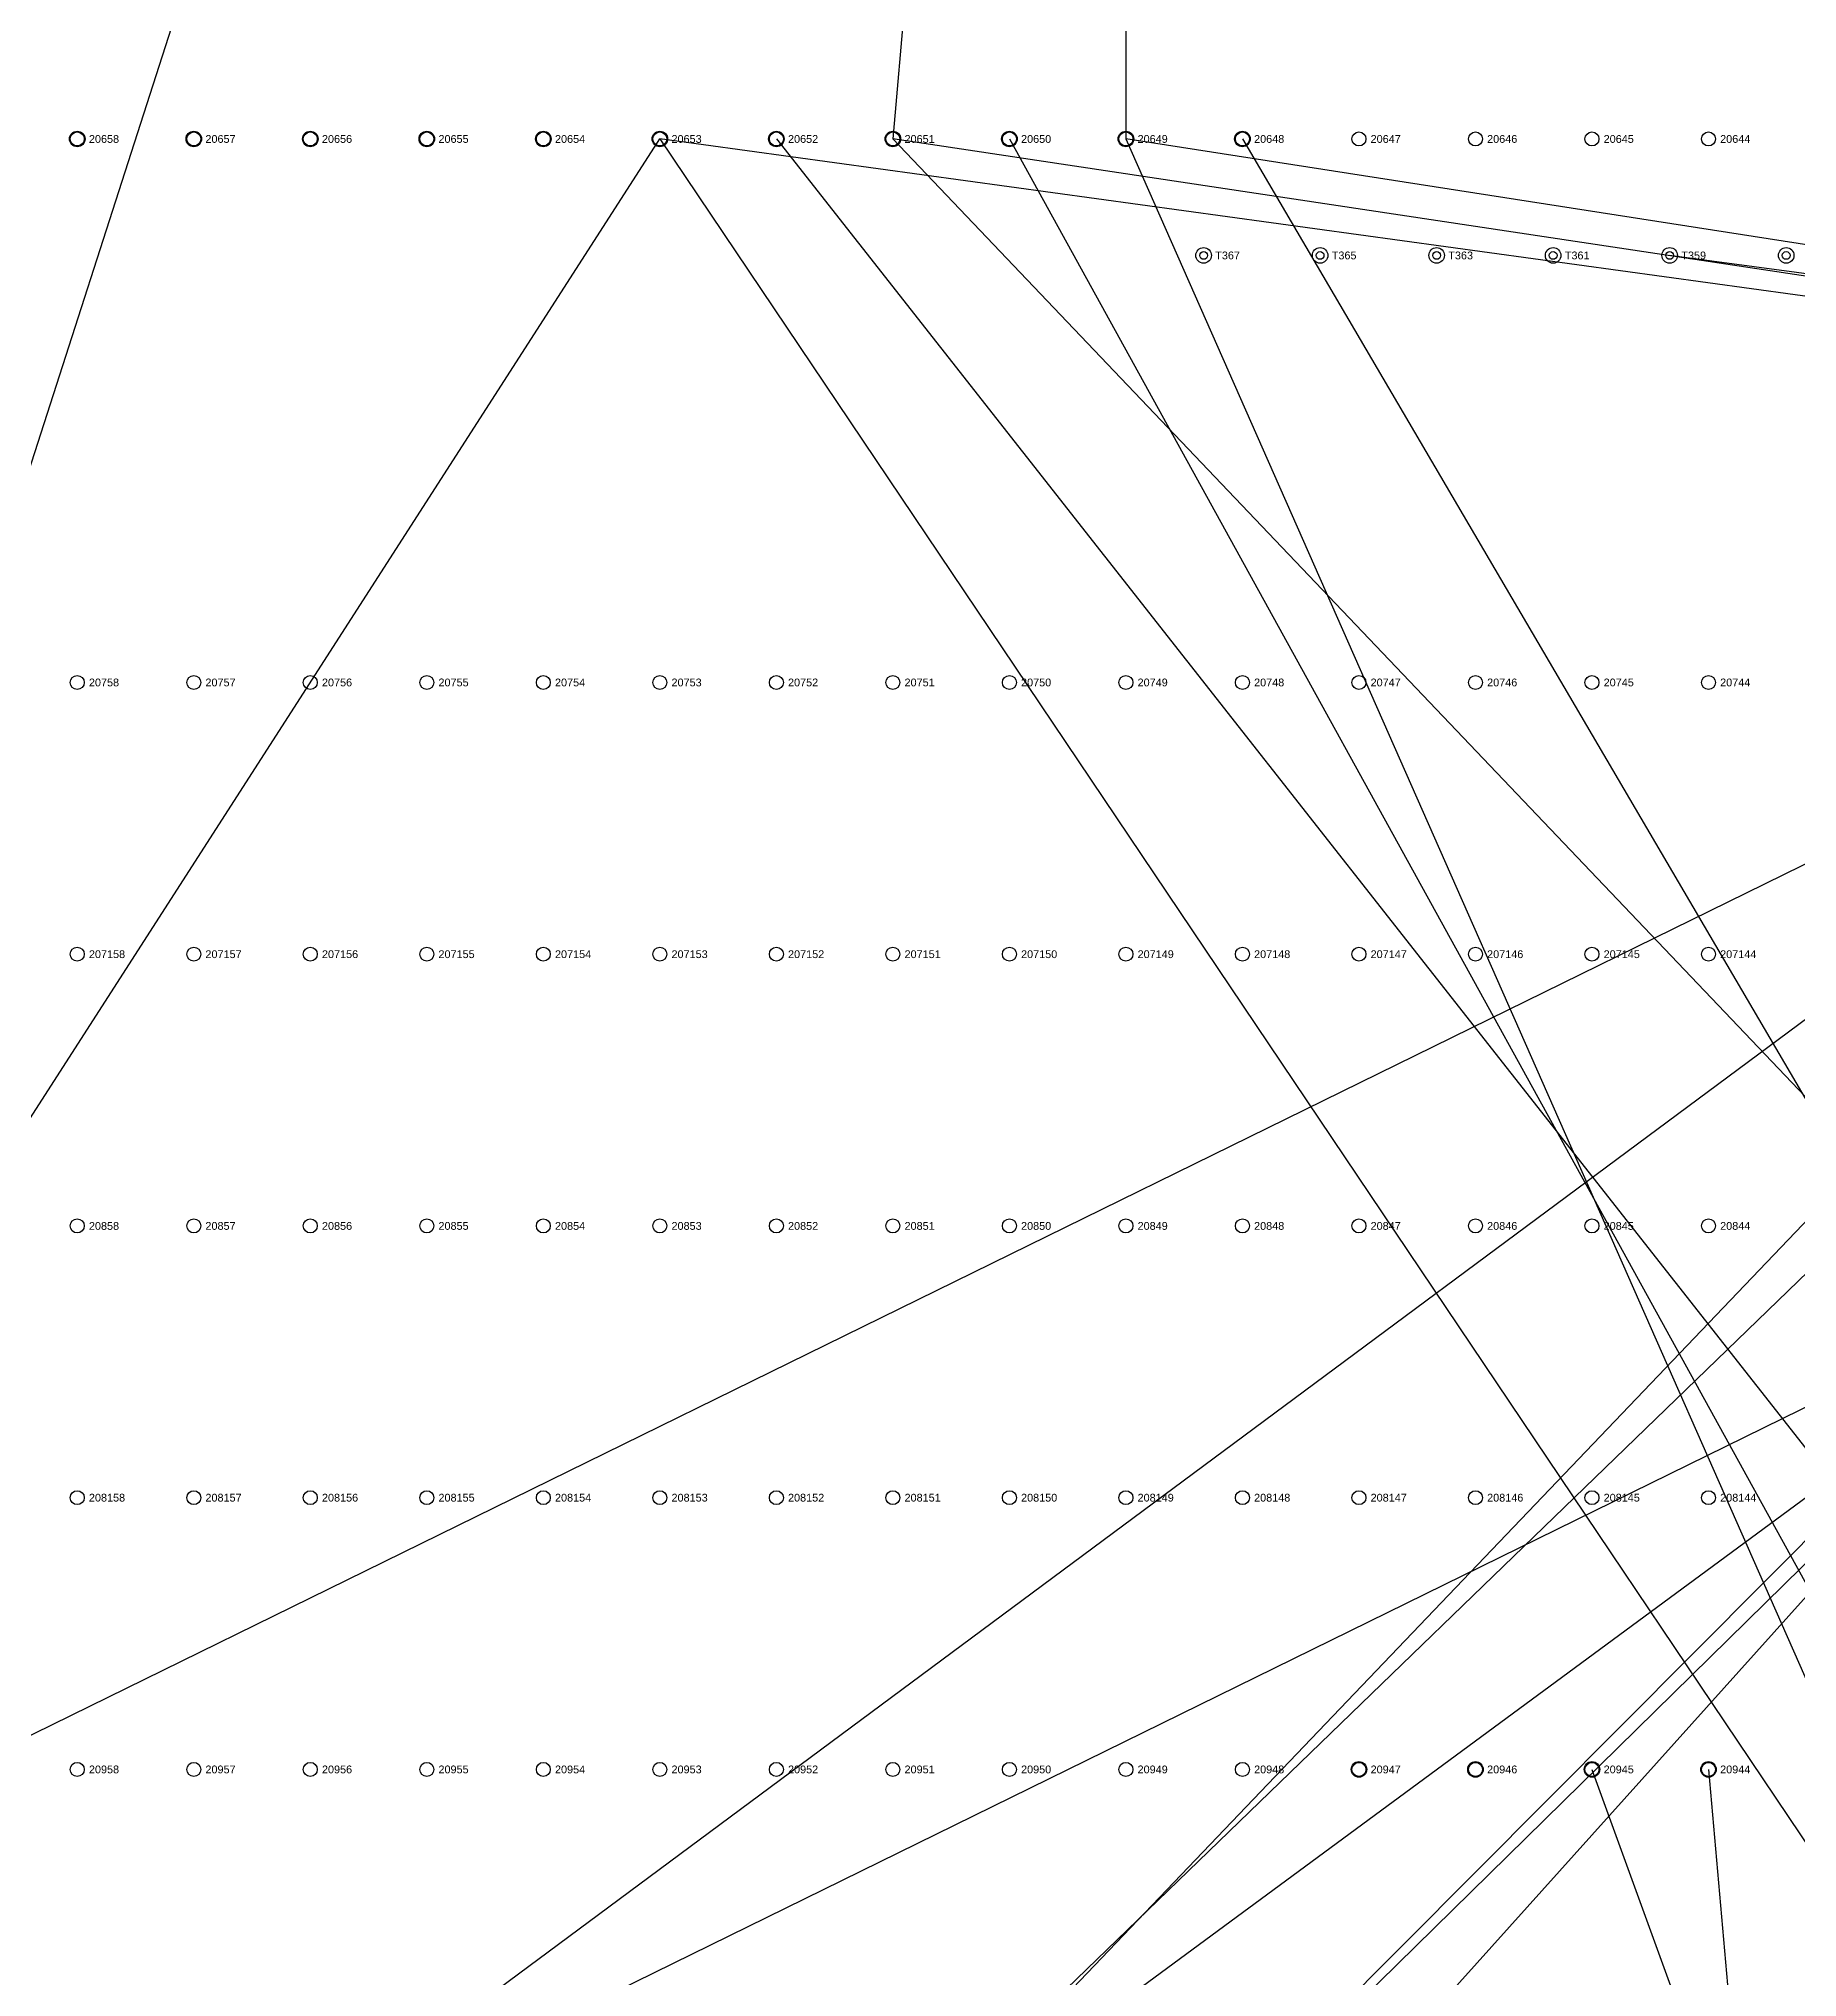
# Model space of a CAD drawing. Extents: x -5 to 376, y -217 to 241.
# Drawn here: x 124.8 to 182.3, y 58.5 to 122 of the extents above; entities that cross this region are included whole.
import ezdxf

# ---------------------------------------------------------------- set-up
doc = ezdxf.new("R2010")
doc.units = 0
for name, color, linetype in [('BOTTOM_TRANSFER', 2, 'CONTINUOUS'), ('BOTTOM_TRANSFER_LABEL', 50, 'CONTINUOUS'), ('BOTTOM_WIRES_BLACK', 250, 'CONTINUOUS'), ('BOTTOM_WIRES_BLUE', 5, 'CONTINUOUS'), ('BOTTOM_WIRES_RED', 10, 'CONTINUOUS'), ('FIXTURE_INTERFACE_PIN', 4, 'CONTINUOUS'), ('TESTER_INTERFACE_PIN', 144, 'CONTINUOUS'), ('TESTER_INTERFACE_PIN_LABEL', 144, 'CONTINUOUS'), ('TOP_TRANSFER', 2, 'CONTINUOUS'), ('TOP_TRANSFER_LABEL', 50, 'CONTINUOUS')]:
    doc.layers.add(name, color=color, linetype=linetype)
doc.styles.get("Standard").update_dxf_attribs({"font": 'arial.ttf'})

msp = doc.modelspace()

# ---------------------------------------------------------------- linework, layer by layer
at = {"layer": 'BOTTOM_TRANSFER'}
for centre in [(162.84194, 114.8715), (166.65194, 114.8715), (170.46194, 114.8715), (174.27194, 114.8715), (178.08194, 114.8715), (181.89194, 114.8715)]:
    msp.add_circle(centre, 0.254, dxfattribs=at)
at = {"layer": 'BOTTOM_WIRES_BLACK'}
for p, q in [((122.20194, 100.9015), (156.49194, 207.5815)), ((316.51194, 207.5815), (149.48408, 39.59606)), ((320.32194, 207.5815), (149.48408, 39.59606)), ((160.30194, 207.5815), (152.68194, 118.6815)), ((305.08194, 207.5815), (154.95016, 40.24122)), ((160.30194, 207.5815), (160.30194, 118.6815)), ((122.20194, 83.1215), (145.06194, 118.6815)), ((274.60194, 100.9015), (145.06194, 118.6815)), ((145.06194, 118.6815), (236.47654, -17.32026)), ((270.79194, 100.9015), (152.68194, 118.6815)), ((152.68194, 118.6815), (236.47654, 30.68066)), ((160.30194, 118.6815), (194.92976, 40.20566)), ((274.60194, 100.9015), (160.30194, 118.6815)), ((122.20194, 65.3415), (194.59194, 100.9015)), ((122.20194, 47.5615), (194.59194, 83.1215)), ((122.20194, 29.7815), (194.59194, 83.1215))]:
    msp.add_line(p, q, dxfattribs=at)
at = {"layer": 'BOTTOM_WIRES_BLUE'}
for p, q in [((148.87194, 118.6815), (190.78194, 65.3415)), ((156.49194, 118.6815), (190.78194, 56.4515)), ((164.11194, 118.6815), (209.83194, 40.66286)), ((53.62194, -5.7785), (216.18194, 114.8715)), ((282.22194, 100.9015), (178.08194, 114.8715)), ((175.54194, 65.3415), (184.912, 39.49446)), ((179.35194, 65.3415), (182.22468, 32.84474))]:
    msp.add_line(p, q, dxfattribs=at)
at = {"layer": 'BOTTOM_WIRES_RED'}
for p, q in [((312.70194, 207.5815), (133.15188, 33.7566)), ((301.27194, 207.5815), (135.92048, 34.47796))]:
    msp.add_line(p, q, dxfattribs=at)
at = {"layer": 'FIXTURE_INTERFACE_PIN'}
for centre in [(126.01194, 118.6815), (129.82194, 118.6815), (133.63194, 118.6815), (137.44194, 118.6815), (141.25194, 118.6815), (145.06194, 118.6815), (148.87194, 118.6815), (152.68194, 118.6815), (156.49194, 118.6815), (160.30194, 118.6815), (164.11194, 118.6815), (167.92194, 65.3415), (171.73194, 65.3415), (175.54194, 65.3415), (179.35194, 65.3415)]:
    msp.add_circle(centre, 0.254, dxfattribs=at)
at = {"layer": 'TESTER_INTERFACE_PIN'}
for centre in [(126.01194, 118.6815), (129.82194, 118.6815), (133.63194, 118.6815), (137.44194, 118.6815), (141.25194, 118.6815), (145.06194, 118.6815), (148.87194, 118.6815), (152.68194, 118.6815), (156.49194, 118.6815), (160.30194, 118.6815), (164.11194, 118.6815), (167.92194, 118.6815), (171.73194, 118.6815), (175.54194, 118.6815), (179.35194, 118.6815), (126.01194, 100.9015), (129.82194, 100.9015), (133.63194, 100.9015), (137.44194, 100.9015), (141.25194, 100.9015), (145.06194, 100.9015), (148.87194, 100.9015), (152.68194, 100.9015), (156.49194, 100.9015), (160.30194, 100.9015), (164.11194, 100.9015), (167.92194, 100.9015), (171.73194, 100.9015), (175.54194, 100.9015), (179.35194, 100.9015), (126.01194, 92.0115), (129.82194, 92.0115), (133.63194, 92.0115), (137.44194, 92.0115), (141.25194, 92.0115), (145.06194, 92.0115), (148.87194, 92.0115), (152.68194, 92.0115), (156.49194, 92.0115), (160.30194, 92.0115), (164.11194, 92.0115), (167.92194, 92.0115), (171.73194, 92.0115), (175.54194, 92.0115), (179.35194, 92.0115), (126.01194, 83.1215), (129.82194, 83.1215), (133.63194, 83.1215), (137.44194, 83.1215), (141.25194, 83.1215), (145.06194, 83.1215), (148.87194, 83.1215), (152.68194, 83.1215), (156.49194, 83.1215), (160.30194, 83.1215), (164.11194, 83.1215), (167.92194, 83.1215), (171.73194, 83.1215), (175.54194, 83.1215), (179.35194, 83.1215), (126.01194, 74.2315), (129.82194, 74.2315), (133.63194, 74.2315), (137.44194, 74.2315), (141.25194, 74.2315), (145.06194, 74.2315), (148.87194, 74.2315), (152.68194, 74.2315), (156.49194, 74.2315), (160.30194, 74.2315), (164.11194, 74.2315), (167.92194, 74.2315), (171.73194, 74.2315), (175.54194, 74.2315), (179.35194, 74.2315), (126.01194, 65.3415), (129.82194, 65.3415), (133.63194, 65.3415), (137.44194, 65.3415), (141.25194, 65.3415), (145.06194, 65.3415), (148.87194, 65.3415), (152.68194, 65.3415), (156.49194, 65.3415), (160.30194, 65.3415), (164.11194, 65.3415), (167.92194, 65.3415), (171.73194, 65.3415), (175.54194, 65.3415), (179.35194, 65.3415)]:
    msp.add_circle(centre, 0.2286, dxfattribs=at)
at = {"layer": 'TOP_TRANSFER'}
for centre in [(162.84194, 114.8715), (166.65194, 114.8715), (170.46194, 114.8715), (174.27194, 114.8715), (178.08194, 114.8715), (181.89194, 114.8715)]:
    msp.add_circle(centre, 0.127, dxfattribs=at)

# ---------------------------------------------------------------- texts
at = {"layer": 'BOTTOM_TRANSFER_LABEL'}
for s, p in [('T367', (163.22294, 114.7445)), ('T365', (167.03294, 114.7445)), ('T363', (170.84294, 114.7445)), ('T361', (174.65294, 114.7445)), ('T359', (178.46294, 114.7445))]:
    msp.add_text(s, height=0.254, dxfattribs=at).set_placement(p)
at = {"layer": 'TESTER_INTERFACE_PIN_LABEL'}
for s, p in [('20658', (126.39294, 118.5545)), ('20657', (130.20294, 118.5545)), ('20656', (134.01294, 118.5545)), ('20655', (137.82294, 118.5545)), ('20654', (141.63294, 118.5545)), ('20653', (145.44294, 118.5545)), ('20652', (149.25294, 118.5545)), ('20651', (153.06294, 118.5545)), ('20650', (156.87294, 118.5545)), ('20649', (160.68294, 118.5545)), ('20648', (164.49294, 118.5545)), ('20647', (168.30294, 118.5545)), ('20646', (172.11294, 118.5545)), ('20645', (175.92294, 118.5545)), ('20644', (179.73294, 118.5545)), ('20758', (126.39294, 100.7745)), ('20757', (130.20294, 100.7745)), ('20756', (134.01294, 100.7745)), ('20755', (137.82294, 100.7745)), ('20754', (141.63294, 100.7745)), ('20753', (145.44294, 100.7745)), ('20752', (149.25294, 100.7745)), ('20751', (153.06294, 100.7745)), ('20750', (156.87294, 100.7745)), ('20749', (160.68294, 100.7745)), ('20748', (164.49294, 100.7745)), ('20747', (168.30294, 100.7745)), ('20746', (172.11294, 100.7745)), ('20745', (175.92294, 100.7745)), ('20744', (179.73294, 100.7745)), ('207158', (126.39294, 91.8845)), ('207157', (130.20294, 91.8845)), ('207156', (134.01294, 91.8845)), ('207155', (137.82294, 91.8845)), ('207154', (141.63294, 91.8845)), ('207153', (145.44294, 91.8845)), ('207152', (149.25294, 91.8845)), ('207151', (153.06294, 91.8845)), ('207150', (156.87294, 91.8845)), ('207149', (160.68294, 91.8845)), ('207148', (164.49294, 91.8845)), ('207147', (168.30294, 91.8845)), ('207146', (172.11294, 91.8845)), ('207145', (175.92294, 91.8845)), ('207144', (179.73294, 91.8845)), ('20858', (126.39294, 82.9945)), ('20857', (130.20294, 82.9945)), ('20856', (134.01294, 82.9945)), ('20855', (137.82294, 82.9945)), ('20854', (141.63294, 82.9945)), ('20853', (145.44294, 82.9945)), ('20852', (149.25294, 82.9945)), ('20851', (153.06294, 82.9945)), ('20850', (156.87294, 82.9945)), ('20849', (160.68294, 82.9945)), ('20848', (164.49294, 82.9945)), ('20847', (168.30294, 82.9945)), ('20846', (172.11294, 82.9945)), ('20845', (175.92294, 82.9945)), ('20844', (179.73294, 82.9945)), ('208158', (126.39294, 74.1045)), ('208157', (130.20294, 74.1045)), ('208156', (134.01294, 74.1045)), ('208155', (137.82294, 74.1045)), ('208154', (141.63294, 74.1045)), ('208153', (145.44294, 74.1045)), ('208152', (149.25294, 74.1045)), ('208151', (153.06294, 74.1045)), ('208150', (156.87294, 74.1045)), ('208149', (160.68294, 74.1045)), ('208148', (164.49294, 74.1045)), ('208147', (168.30294, 74.1045)), ('208146', (172.11294, 74.1045)), ('208145', (175.92294, 74.1045)), ('208144', (179.73294, 74.1045)), ('20958', (126.39294, 65.2145)), ('20957', (130.20294, 65.2145)), ('20956', (134.01294, 65.2145)), ('20955', (137.82294, 65.2145)), ('20954', (141.63294, 65.2145)), ('20953', (145.44294, 65.2145)), ('20952', (149.25294, 65.2145)), ('20951', (153.06294, 65.2145)), ('20950', (156.87294, 65.2145)), ('20949', (160.68294, 65.2145)), ('20948', (164.49294, 65.2145)), ('20947', (168.30294, 65.2145)), ('20946', (172.11294, 65.2145)), ('20945', (175.92294, 65.2145)), ('20944', (179.73294, 65.2145))]:
    msp.add_text(s, height=0.254, dxfattribs=at).set_placement(p)
at = {"layer": 'TOP_TRANSFER_LABEL'}
for s, p in [('T367', (163.22294, 114.7445)), ('T365', (167.03294, 114.7445)), ('T363', (170.84294, 114.7445)), ('T361', (174.65294, 114.7445)), ('T359', (178.46294, 114.7445))]:
    msp.add_text(s, height=0.254, dxfattribs=at).set_placement(p)

doc.saveas('drawing.dxf')
